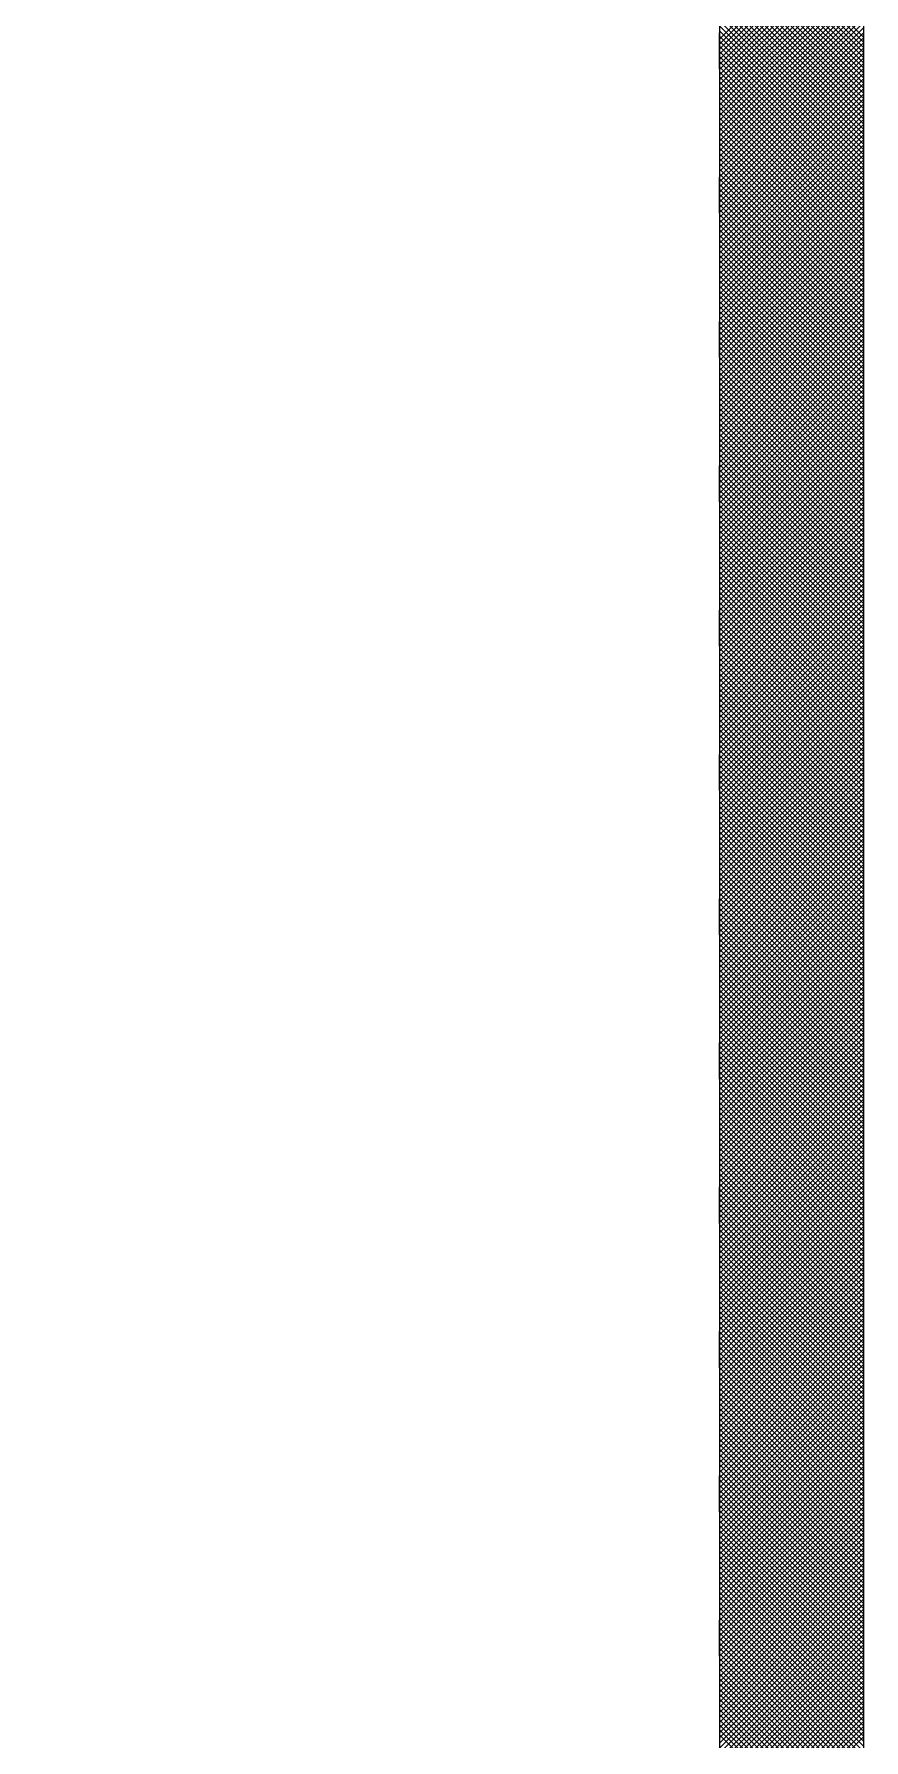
# Model space of a CAD drawing. Extents: x 0 to 119, y 0 to 84.
# Drawn here: x 70.935 to 73.235, y 59.918 to 64.646 of the extents above; entities that cross this region are included whole.
import ezdxf

# ---------------------------------------------------------------- set-up
doc = ezdxf.new("R2010")
doc.units = 0
doc.header["$MEASUREMENT"] = 0
doc.linetypes.add('ESTILO_TQS_0002', pattern=[0.4, 0.1, -0.3])
for name, color, linetype in [('29', 9, 'CONTINUOUS'), ('3', 7, 'CONTINUOUS'), ('6', 178, 'CONTINUOUS')]:
    doc.layers.add(name, color=color, linetype=linetype)

msp = doc.modelspace()

# ---------------------------------------------------------------- linework, layer by layer
at = {"layer": '29', "color": 9, "linetype": 'Continuous'}
for p, q in [((72.835, 65.03668), (73.235, 64.63668)), ((72.835, 64.632561), (73.235, 65.032561)), ((72.835, 65.022538), (73.235, 64.622538)), ((72.835, 64.618419), (73.235, 65.018419)), ((72.835, 65.008396), (73.235, 64.608396)), ((72.835, 64.604277), (73.235, 65.004277)), ((72.835, 64.994254), (73.235, 64.594254)), ((72.835, 64.590135), (73.235, 64.990135)), ((72.835, 64.980112), (73.235, 64.580112)), ((72.835, 64.575993), (73.235, 64.975993)), ((72.835, 64.96597), (73.235, 64.56597)), ((72.835, 64.561851), (73.235, 64.961851)), ((72.835, 64.951828), (73.235, 64.551828)), ((72.835, 64.547708), (73.235, 64.947708)), ((72.835, 64.937685), (73.235, 64.537685)), ((72.835, 64.533566), (73.235, 64.933566)), ((72.835, 64.923543), (73.235, 64.523543)), ((72.835, 64.519424), (73.235, 64.919424)), ((72.835, 64.909401), (73.235, 64.509401)), ((72.835, 64.505282), (73.235, 64.905282)), ((72.835, 64.895259), (73.235, 64.495259)), ((72.835, 64.49114), (73.235, 64.89114)), ((72.835, 64.881117), (73.235, 64.481117)), ((72.835, 64.476998), (73.235, 64.876998)), ((72.835, 64.866975), (73.235, 64.466975)), ((72.835, 64.462856), (73.235, 64.862856)), ((72.835, 64.852833), (73.235, 64.452833)), ((72.835, 64.448713), (73.235, 64.848713)), ((72.835, 64.83869), (73.235, 64.43869)), ((72.835, 64.434571), (73.235, 64.834571)), ((72.835, 64.824548), (73.235, 64.424548)), ((72.835, 64.420429), (73.235, 64.820429)), ((72.835, 64.810406), (73.235, 64.410406)), ((72.835, 64.406287), (73.235, 64.806287)), ((72.835, 64.796264), (73.235, 64.396264)), ((72.835, 64.392145), (73.235, 64.792145)), ((72.835, 64.782122), (73.235, 64.382122)), ((72.835, 64.378003), (73.235, 64.778003)), ((72.835, 64.76798), (73.235, 64.36798)), ((72.835, 64.363861), (73.235, 64.763861)), ((72.835, 64.753838), (73.235, 64.353838)), ((72.835, 64.349719), (73.235, 64.749719)), ((72.835, 64.739695), (73.235, 64.339695)), ((72.835, 64.335576), (73.235, 64.735576)), ((72.835, 64.725553), (73.235, 64.325553)), ((72.835, 64.321434), (73.235, 64.721434)), ((72.835, 64.711411), (73.235, 64.311411)), ((72.835, 64.307292), (73.235, 64.707292)), ((72.835, 64.697269), (73.235, 64.297269)), ((72.835, 64.29315), (73.235, 64.69315)), ((72.835, 64.683127), (73.235, 64.283127)), ((72.835, 64.279008), (73.235, 64.679008)), ((72.835, 64.668985), (73.235, 64.268985)), ((72.835, 64.264866), (73.235, 64.664866)), ((72.835, 64.654843), (73.235, 64.254843)), ((72.835, 64.250724), (73.235, 64.650724)), ((72.835, 64.640701), (73.235, 64.240701)), ((72.835, 64.236581), (73.235, 64.636581)), ((72.835, 64.626558), (73.235, 64.226558)), ((72.835, 64.222439), (73.235, 64.622439)), ((72.835, 64.612416), (73.235, 64.212416)), ((72.835, 64.208297), (73.235, 64.608297)), ((72.835, 64.598274), (73.235, 64.198274)), ((72.835, 64.194155), (73.235, 64.594155)), ((72.835, 64.584132), (73.235, 64.184132)), ((72.835, 64.180013), (73.235, 64.580013)), ((72.835, 64.56999), (73.235, 64.16999)), ((72.835, 64.165871), (73.235, 64.565871)), ((72.835, 64.555848), (73.235, 64.155848)), ((72.835, 64.151729), (73.235, 64.551729)), ((72.835, 64.541706), (73.235, 64.141706)), ((72.835, 64.137586), (73.235, 64.537586)), ((72.835, 64.527563), (73.235, 64.127563)), ((72.835, 64.123444), (73.235, 64.523444)), ((72.835, 64.513421), (73.235, 64.113421)), ((72.835, 64.109302), (73.235, 64.509302)), ((72.835, 64.499279), (73.235, 64.099279)), ((72.835, 64.09516), (73.235, 64.49516)), ((72.835, 64.485137), (73.235, 64.085137)), ((72.835, 64.081018), (73.235, 64.481018)), ((72.835, 64.470995), (73.235, 64.070995)), ((72.835, 64.066876), (73.235, 64.466876)), ((72.835, 64.456853), (73.235, 64.056853)), ((72.835, 64.052734), (73.235, 64.452734)), ((72.835, 64.442711), (73.235, 64.042711)), ((72.835, 64.038592), (73.235, 64.438592)), ((72.835, 64.428568), (73.235, 64.028568)), ((72.835, 64.024449), (73.235, 64.424449)), ((72.835, 64.414426), (73.235, 64.014426)), ((72.835, 64.010307), (73.235, 64.410307)), ((72.835, 64.400284), (73.235, 64.000284)), ((72.835, 63.996165), (73.235, 64.396165)), ((72.835, 64.386142), (73.235, 63.986142)), ((72.835, 63.982023), (73.235, 64.382023)), ((72.835, 64.372), (73.235, 63.972)), ((72.835, 63.967881), (73.235, 64.367881)), ((72.835, 64.357858), (73.235, 63.957858)), ((72.835, 63.953739), (73.235, 64.353739)), ((72.835, 64.343716), (73.235, 63.943716)), ((72.835, 63.939597), (73.235, 64.339597)), ((72.835, 64.329574), (73.235, 63.929574)), ((72.835, 63.925454), (73.235, 64.325454)), ((72.835, 64.315431), (73.235, 63.915431)), ((72.835, 63.911312), (73.235, 64.311312)), ((72.835, 64.301289), (73.235, 63.901289)), ((72.835, 63.89717), (73.235, 64.29717)), ((72.835, 64.287147), (73.235, 63.887147)), ((72.835, 63.883028), (73.235, 64.283028)), ((72.835, 64.273005), (73.235, 63.873005)), ((72.835, 63.868886), (73.235, 64.268886)), ((72.835, 64.258863), (73.235, 63.858863)), ((72.835, 63.854744), (73.235, 64.254744)), ((72.835, 64.244721), (73.235, 63.844721)), ((72.835, 63.840602), (73.235, 64.240602)), ((72.835, 64.230579), (73.235, 63.830579)), ((72.835, 63.826459), (73.235, 64.226459)), ((72.835, 64.216436), (73.235, 63.816436)), ((72.835, 63.812317), (73.235, 64.212317)), ((72.835, 64.202294), (73.235, 63.802294)), ((72.835, 63.798175), (73.235, 64.198175)), ((72.835, 64.188152), (73.235, 63.788152)), ((72.835, 63.784033), (73.235, 64.184033)), ((72.835, 64.17401), (73.235, 63.77401)), ((72.835, 63.769891), (73.235, 64.169891)), ((72.835, 64.159868), (73.235, 63.759868)), ((72.835, 63.755749), (73.235, 64.155749)), ((72.835, 64.145726), (73.235, 63.745726)), ((72.835, 63.741607), (73.235, 64.141607)), ((72.835, 64.131584), (73.235, 63.731584)), ((72.835, 63.727465), (73.235, 64.127465)), ((72.835, 64.117442), (73.235, 63.717442)), ((72.835, 63.713322), (73.235, 64.113322)), ((72.835, 64.103299), (73.235, 63.703299)), ((72.835, 63.69918), (73.235, 64.09918)), ((72.835, 64.089157), (73.235, 63.689157)), ((72.835, 63.685038), (73.235, 64.085038)), ((72.835, 64.075015), (73.235, 63.675015)), ((72.835, 63.670896), (73.235, 64.070896)), ((72.835, 64.060873), (73.235, 63.660873)), ((72.835, 63.656754), (73.235, 64.056754)), ((72.835, 64.046731), (73.235, 63.646731)), ((72.835, 63.642612), (73.235, 64.042612)), ((72.835, 64.032589), (73.235, 63.632589)), ((72.835, 63.62847), (73.235, 64.02847)), ((72.835, 64.018447), (73.235, 63.618447)), ((72.835, 63.614327), (73.235, 64.014327)), ((72.835, 64.004304), (73.235, 63.604304)), ((72.835, 63.600185), (73.235, 64.000185)), ((72.835, 63.990162), (73.235, 63.590162)), ((72.835, 63.586043), (73.235, 63.986043)), ((72.835, 63.97602), (73.235, 63.57602)), ((72.835, 63.571901), (73.235, 63.971901)), ((72.835, 63.961878), (73.235, 63.561878)), ((72.835, 63.557759), (73.235, 63.957759)), ((72.835, 63.947736), (73.235, 63.547736)), ((72.835, 63.543617), (73.235, 63.943617)), ((72.835, 63.933594), (73.235, 63.533594)), ((72.835, 63.529475), (73.235, 63.929475)), ((72.835, 63.919452), (73.235, 63.519452)), ((72.835, 63.515333), (73.235, 63.915333)), ((72.835, 63.905309), (73.235, 63.505309)), ((72.835, 63.50119), (73.235, 63.90119)), ((72.835, 63.891167), (73.235, 63.491167)), ((72.835, 63.487048), (73.235, 63.887048)), ((72.835, 63.877025), (73.235, 63.477025)), ((72.835, 63.472906), (73.235, 63.872906)), ((72.835, 63.862883), (73.235, 63.462883)), ((72.835, 63.458764), (73.235, 63.858764)), ((72.835, 63.848741), (73.235, 63.448741)), ((72.835, 63.444622), (73.235, 63.844622)), ((72.835, 63.834599), (73.235, 63.434599)), ((72.835, 63.43048), (73.235, 63.83048)), ((72.835, 63.820457), (73.235, 63.420457)), ((72.835, 63.416338), (73.235, 63.816338)), ((72.835, 63.806315), (73.235, 63.406315)), ((72.835, 63.402195), (73.235, 63.802195)), ((72.835, 63.792172), (73.235, 63.392172)), ((72.835, 63.388053), (73.235, 63.788053)), ((72.835, 63.77803), (73.235, 63.37803)), ((72.835, 63.373911), (73.235, 63.773911)), ((72.835, 63.763888), (73.235, 63.363888)), ((72.835, 63.359769), (73.235, 63.759769)), ((72.835, 63.749746), (73.235, 63.349746)), ((72.835, 63.345627), (73.235, 63.745627)), ((72.835, 63.735604), (73.235, 63.335604)), ((72.835, 63.331485), (73.235, 63.731485)), ((72.835, 63.721462), (73.235, 63.321462)), ((72.835, 63.317343), (73.235, 63.717343)), ((72.835, 63.70732), (73.235, 63.30732)), ((72.835, 63.3032), (73.235, 63.7032)), ((72.835, 63.693177), (73.235, 63.293177)), ((72.835, 63.289058), (73.235, 63.689058)), ((72.835, 63.679035), (73.235, 63.279035)), ((72.835, 63.274916), (73.235, 63.674916)), ((72.835, 63.664893), (73.235, 63.264893)), ((72.835, 63.260774), (73.235, 63.660774)), ((72.835, 63.650751), (73.235, 63.250751)), ((72.835, 63.246632), (73.235, 63.646632)), ((72.835, 63.636609), (73.235, 63.236609)), ((72.835, 63.23249), (73.235, 63.63249)), ((72.835, 63.622467), (73.235, 63.222467)), ((72.835, 63.218348), (73.235, 63.618348)), ((72.835, 63.608325), (73.235, 63.208325)), ((72.835, 63.204206), (73.235, 63.604206)), ((72.835, 63.594182), (73.235, 63.194182)), ((72.835, 63.190063), (73.235, 63.590063)), ((72.835, 63.58004), (73.235, 63.18004)), ((72.835, 63.175921), (73.235, 63.575921)), ((72.835, 63.565898), (73.235, 63.165898)), ((72.835, 63.161779), (73.235, 63.561779)), ((72.835, 63.551756), (73.235, 63.151756)), ((72.835, 63.147637), (73.235, 63.547637)), ((72.835, 63.537614), (73.235, 63.137614)), ((72.835, 63.133495), (73.235, 63.533495)), ((72.835, 63.523472), (73.235, 63.123472)), ((72.835, 63.119353), (73.235, 63.519353)), ((72.835, 63.50933), (73.235, 63.10933)), ((72.835, 63.105211), (73.235, 63.505211)), ((72.835, 63.495188), (73.235, 63.095188)), ((72.835, 63.091068), (73.235, 63.491068)), ((72.835, 63.481045), (73.235, 63.081045)), ((72.835, 63.076926), (73.235, 63.476926)), ((72.835, 63.466903), (73.235, 63.066903)), ((72.835, 63.062784), (73.235, 63.462784)), ((72.835, 63.452761), (73.235, 63.052761)), ((72.835, 63.048642), (73.235, 63.448642)), ((72.835, 63.438619), (73.235, 63.038619)), ((72.835, 63.0345), (73.235, 63.4345)), ((72.835, 63.424477), (73.235, 63.024477)), ((72.835, 63.020358), (73.235, 63.420358)), ((72.835, 63.410335), (73.235, 63.010335)), ((72.835, 63.006216), (73.235, 63.406216)), ((72.835, 63.396193), (73.235, 62.996193)), ((72.835, 62.992073), (73.235, 63.392073)), ((72.835, 63.38205), (73.235, 62.98205)), ((72.835, 62.977931), (73.235, 63.377931)), ((72.835, 63.367908), (73.235, 62.967908)), ((72.835, 62.963789), (73.235, 63.363789)), ((72.835, 63.353766), (73.235, 62.953766)), ((72.835, 62.949647), (73.235, 63.349647)), ((72.835, 63.339624), (73.235, 62.939624)), ((72.835, 62.935505), (73.235, 63.335505)), ((72.835, 63.325482), (73.235, 62.925482)), ((72.835, 62.921363), (73.235, 63.321363)), ((72.835, 63.31134), (73.235, 62.91134)), ((72.835, 62.907221), (73.235, 63.307221)), ((72.835, 63.297198), (73.235, 62.897198)), ((72.835, 62.893079), (73.235, 63.293079)), ((72.835, 63.283056), (73.235, 62.883056)), ((72.835, 62.878936), (73.235, 63.278936)), ((72.835, 63.268913), (73.235, 62.868913)), ((72.835, 62.864794), (73.235, 63.264794)), ((72.835, 63.254771), (73.235, 62.854771)), ((72.835, 62.850652), (73.235, 63.250652)), ((72.835, 63.240629), (73.235, 62.840629)), ((72.835, 62.83651), (73.235, 63.23651)), ((72.835, 63.226487), (73.235, 62.826487)), ((72.835, 62.822368), (73.235, 63.222368)), ((72.835, 63.212345), (73.235, 62.812345)), ((72.835, 62.808226), (73.235, 63.208226)), ((72.835, 63.198203), (73.235, 62.798203)), ((72.835, 62.794084), (73.235, 63.194084)), ((72.835, 63.184061), (73.235, 62.784061)), ((72.835, 62.779941), (73.235, 63.179941)), ((72.835, 63.169918), (73.235, 62.769918)), ((72.835, 62.765799), (73.235, 63.165799)), ((72.835, 63.155776), (73.235, 62.755776)), ((72.835, 62.751657), (73.235, 63.151657)), ((72.835, 63.141634), (73.235, 62.741634)), ((72.835, 62.737515), (73.235, 63.137515)), ((72.835, 63.127492), (73.235, 62.727492)), ((72.835, 62.723373), (73.235, 63.123373)), ((72.835, 63.11335), (73.235, 62.71335)), ((72.835, 62.709231), (73.235, 63.109231)), ((72.835, 63.099208), (73.235, 62.699208)), ((72.835, 62.695089), (73.235, 63.095089)), ((72.835, 63.085066), (73.235, 62.685066)), ((72.835, 62.680946), (73.235, 63.080946)), ((72.835, 63.070923), (73.235, 62.670923)), ((72.835, 62.666804), (73.235, 63.066804)), ((72.835, 63.056781), (73.235, 62.656781)), ((72.835, 62.652662), (73.235, 63.052662)), ((72.835, 63.042639), (73.235, 62.642639)), ((72.835, 62.63852), (73.235, 63.03852)), ((72.835, 63.028497), (73.235, 62.628497)), ((72.835, 62.624378), (73.235, 63.024378)), ((72.835, 63.014355), (73.235, 62.614355)), ((72.835, 62.610236), (73.235, 63.010236)), ((72.835, 63.000213), (73.235, 62.600213)), ((72.835, 62.596094), (73.235, 62.996094)), ((72.835, 62.986071), (73.235, 62.586071)), ((72.835, 62.581952), (73.235, 62.981952)), ((72.835, 62.971929), (73.235, 62.571929)), ((72.835, 62.567809), (73.235, 62.967809)), ((72.835, 62.957786), (73.235, 62.557786)), ((72.835, 62.553667), (73.235, 62.953667)), ((72.835, 62.943644), (73.235, 62.543644)), ((72.835, 62.539525), (73.235, 62.939525)), ((72.835, 62.929502), (73.235, 62.529502)), ((72.835, 62.525383), (73.235, 62.925383)), ((72.835, 62.91536), (73.235, 62.51536)), ((72.835, 62.511241), (73.235, 62.911241)), ((72.835, 62.901218), (73.235, 62.501218)), ((72.835, 62.497099), (73.235, 62.897099)), ((72.835, 62.887076), (73.235, 62.487076)), ((72.835, 62.482957), (73.235, 62.882957)), ((72.835, 62.872934), (73.235, 62.472934)), ((72.835, 62.468814), (73.235, 62.868814)), ((72.835, 62.858791), (73.235, 62.458791)), ((72.835, 62.454672), (73.235, 62.854672)), ((72.835, 62.844649), (73.235, 62.444649)), ((72.835, 62.44053), (73.235, 62.84053)), ((72.835, 62.830507), (73.235, 62.430507)), ((72.835, 62.426388), (73.235, 62.826388)), ((72.835, 62.816365), (73.235, 62.416365)), ((72.835, 62.412246), (73.235, 62.812246)), ((72.835, 62.802223), (73.235, 62.402223)), ((72.835, 62.398104), (73.235, 62.798104)), ((72.835, 62.788081), (73.235, 62.388081)), ((72.835, 62.383962), (73.235, 62.783962)), ((72.835, 62.773939), (73.235, 62.373939)), ((72.835, 62.36982), (73.235, 62.76982)), ((72.835, 62.759796), (73.235, 62.359796)), ((72.835, 62.355677), (73.235, 62.755677)), ((72.835, 62.745654), (73.235, 62.345654)), ((72.835, 62.341535), (73.235, 62.741535)), ((72.835, 62.731512), (73.235, 62.331512)), ((72.835, 62.327393), (73.235, 62.727393)), ((72.835, 62.71737), (73.235, 62.31737)), ((72.835, 62.313251), (73.235, 62.713251)), ((72.835, 62.703228), (73.235, 62.303228)), ((72.835, 62.299109), (73.235, 62.699109)), ((72.835, 62.689086), (73.235, 62.289086)), ((72.835, 62.284967), (73.235, 62.684967)), ((72.835, 62.674944), (73.235, 62.274944)), ((72.835, 62.270825), (73.235, 62.670825)), ((72.835, 62.660802), (73.235, 62.260802)), ((72.835, 62.256682), (73.235, 62.656682)), ((72.835, 62.646659), (73.235, 62.246659)), ((72.835, 62.24254), (73.235, 62.64254)), ((72.835, 62.632517), (73.235, 62.232517)), ((72.835, 62.228398), (73.235, 62.628398)), ((72.835, 62.618375), (73.235, 62.218375)), ((72.835, 62.214256), (73.235, 62.614256)), ((72.835, 62.604233), (73.235, 62.204233)), ((72.835, 62.200114), (73.235, 62.600114)), ((72.835, 62.590091), (73.235, 62.190091)), ((72.835, 62.185972), (73.235, 62.585972)), ((72.835, 62.575949), (73.235, 62.175949)), ((72.835, 62.17183), (73.235, 62.57183)), ((72.835, 62.561807), (73.235, 62.161807)), ((72.835, 62.157687), (73.235, 62.557687)), ((72.835, 62.547664), (73.235, 62.147664)), ((72.835, 62.143545), (73.235, 62.543545)), ((72.835, 62.533522), (73.235, 62.133522)), ((72.835, 62.129403), (73.235, 62.529403)), ((72.835, 62.51938), (73.235, 62.11938)), ((72.835, 62.115261), (73.235, 62.515261)), ((72.835, 62.505238), (73.235, 62.105238)), ((72.835, 62.101119), (73.235, 62.501119)), ((72.835, 62.491096), (73.235, 62.091096)), ((72.835, 62.086977), (73.235, 62.486977)), ((72.835, 62.476954), (73.235, 62.076954)), ((72.835, 62.072835), (73.235, 62.472835)), ((72.835, 62.462812), (73.235, 62.062812)), ((72.835, 62.058693), (73.235, 62.458693)), ((72.835, 62.448669), (73.235, 62.048669)), ((72.835, 62.04455), (73.235, 62.44455)), ((72.835, 62.434527), (73.235, 62.034527)), ((72.835, 62.030408), (73.235, 62.430408)), ((72.835, 62.420385), (73.235, 62.020385)), ((72.835, 62.016266), (73.235, 62.416266)), ((72.835, 62.406243), (73.235, 62.006243)), ((72.835, 62.002124), (73.235, 62.402124)), ((72.835, 62.392101), (73.235, 61.992101)), ((72.835, 61.987982), (73.235, 62.387982)), ((72.835, 62.377959), (73.235, 61.977959)), ((72.835, 61.97384), (73.235, 62.37384)), ((72.835, 62.363817), (73.235, 61.963817)), ((72.835, 61.959698), (73.235, 62.359698)), ((72.835, 62.349675), (73.235, 61.949675)), ((72.835, 61.945555), (73.235, 62.345555)), ((72.835, 62.335532), (73.235, 61.935532)), ((72.835, 61.931413), (73.235, 62.331413)), ((72.835, 62.32139), (73.235, 61.92139)), ((72.835, 61.917271), (73.235, 62.317271)), ((72.835, 62.307248), (73.235, 61.907248)), ((72.835, 61.903129), (73.235, 62.303129)), ((72.835, 62.293106), (73.235, 61.893106)), ((72.835, 61.888987), (73.235, 62.288987)), ((72.835, 62.278964), (73.235, 61.878964)), ((72.835, 61.874845), (73.235, 62.274845)), ((72.835, 62.264822), (73.235, 61.864822)), ((72.835, 61.860703), (73.235, 62.260703)), ((72.835, 62.25068), (73.235, 61.85068)), ((72.835, 61.84656), (73.235, 62.24656)), ((72.835, 62.236537), (73.235, 61.836537)), ((72.835, 61.832418), (73.235, 62.232418)), ((72.835, 62.222395), (73.235, 61.822395)), ((72.835, 61.818276), (73.235, 62.218276)), ((72.835, 62.208253), (73.235, 61.808253)), ((72.835, 61.804134), (73.235, 62.204134)), ((72.835, 62.194111), (73.235, 61.794111)), ((72.835, 61.789992), (73.235, 62.189992)), ((72.835, 62.179969), (73.235, 61.779969)), ((72.835, 61.77585), (73.235, 62.17585)), ((72.835, 62.165827), (73.235, 61.765827)), ((72.835, 61.761708), (73.235, 62.161708)), ((72.835, 62.151685), (73.235, 61.751685)), ((72.835, 61.747566), (73.235, 62.147566)), ((72.835, 62.137543), (73.235, 61.737543)), ((72.835, 61.733423), (73.235, 62.133423)), ((72.835, 62.1234), (73.235, 61.7234)), ((72.835, 61.719281), (73.235, 62.119281)), ((72.835, 62.109258), (73.235, 61.709258)), ((72.835, 61.705139), (73.235, 62.105139)), ((72.835, 62.095116), (73.235, 61.695116)), ((72.835, 61.690997), (73.235, 62.090997)), ((72.835, 62.080974), (73.235, 61.680974)), ((72.835, 61.676855), (73.235, 62.076855)), ((72.835, 62.066832), (73.235, 61.666832)), ((72.835, 61.662713), (73.235, 62.062713)), ((72.835, 62.05269), (73.235, 61.65269)), ((72.835, 61.648571), (73.235, 62.048571)), ((72.835, 62.038548), (73.235, 61.638548)), ((72.835, 61.634428), (73.235, 62.034428)), ((72.835, 62.024405), (73.235, 61.624405)), ((72.835, 61.620286), (73.235, 62.020286)), ((72.835, 62.010263), (73.235, 61.610263)), ((72.835, 61.606144), (73.235, 62.006144)), ((72.835, 61.996121), (73.235, 61.596121)), ((72.835, 61.592002), (73.235, 61.992002)), ((72.835, 61.981979), (73.235, 61.581979)), ((72.835, 61.57786), (73.235, 61.97786)), ((72.835, 61.967837), (73.235, 61.567837)), ((72.835, 61.563718), (73.235, 61.963718)), ((72.835, 61.953695), (73.235, 61.553695)), ((72.835, 61.549576), (73.235, 61.949576)), ((72.835, 61.939553), (73.235, 61.539553)), ((72.835, 61.535434), (73.235, 61.935434)), ((72.835, 61.92541), (73.235, 61.52541)), ((72.835, 61.521291), (73.235, 61.921291)), ((72.835, 61.911268), (73.235, 61.511268)), ((72.835, 61.507149), (73.235, 61.907149)), ((72.835, 61.897126), (73.235, 61.497126)), ((72.835, 61.493007), (73.235, 61.893007)), ((72.835, 61.882984), (73.235, 61.482984)), ((72.835, 61.478865), (73.235, 61.878865)), ((72.835, 61.868842), (73.235, 61.468842)), ((72.835, 61.464723), (73.235, 61.864723)), ((72.835, 61.8547), (73.235, 61.4547)), ((72.835, 61.450581), (73.235, 61.850581)), ((72.835, 61.840558), (73.235, 61.440558)), ((72.835, 61.436439), (73.235, 61.836439)), ((72.835, 61.826416), (73.235, 61.426416)), ((72.835, 61.422296), (73.235, 61.822296)), ((72.835, 61.812273), (73.235, 61.412273)), ((72.835, 61.408154), (73.235, 61.808154)), ((72.835, 61.798131), (73.235, 61.398131)), ((72.835, 61.394012), (73.235, 61.794012)), ((72.835, 61.783989), (73.235, 61.383989)), ((72.835, 61.37987), (73.235, 61.77987)), ((72.835, 61.769847), (73.235, 61.369847)), ((72.835, 61.365728), (73.235, 61.765728)), ((72.835, 61.755705), (73.235, 61.355705)), ((72.835, 61.351586), (73.235, 61.751586)), ((72.835, 61.741563), (73.235, 61.341563)), ((72.835, 61.337444), (73.235, 61.737444)), ((72.835, 61.727421), (73.235, 61.327421)), ((72.835, 61.323301), (73.235, 61.723301)), ((72.835, 61.713278), (73.235, 61.313278)), ((72.835, 61.309159), (73.235, 61.709159)), ((72.835, 61.699136), (73.235, 61.299136)), ((72.835, 61.295017), (73.235, 61.695017)), ((72.835, 61.684994), (73.235, 61.284994)), ((72.835, 61.280875), (73.235, 61.680875)), ((72.835, 61.670852), (73.235, 61.270852)), ((72.835, 61.266733), (73.235, 61.666733)), ((72.835, 61.65671), (73.235, 61.25671)), ((72.835, 61.252591), (73.235, 61.652591)), ((72.835, 61.642568), (73.235, 61.242568)), ((72.835, 61.238449), (73.235, 61.638449)), ((72.835, 61.628426), (73.235, 61.228426)), ((72.835, 61.224307), (73.235, 61.624307)), ((72.835, 61.614283), (73.235, 61.214283)), ((72.835, 61.210164), (73.235, 61.610164)), ((72.835, 61.600141), (73.235, 61.200141)), ((72.835, 61.196022), (73.235, 61.596022)), ((72.835, 61.585999), (73.235, 61.185999)), ((72.835, 61.18188), (73.235, 61.58188)), ((72.835, 61.571857), (73.235, 61.171857)), ((72.835, 61.167738), (73.235, 61.567738)), ((72.835, 61.557715), (73.235, 61.157715)), ((72.835, 61.153596), (73.235, 61.553596)), ((72.835, 61.543573), (73.235, 61.143573)), ((72.835, 61.139454), (73.235, 61.539454)), ((72.835, 61.529431), (73.235, 61.129431)), ((72.835, 61.125312), (73.235, 61.525312)), ((72.835, 61.515289), (73.235, 61.115289)), ((72.835, 61.111169), (73.235, 61.511169)), ((72.835, 61.501146), (73.235, 61.101146)), ((72.835, 61.097027), (73.235, 61.497027)), ((72.835, 61.487004), (73.235, 61.087004)), ((72.835, 61.082885), (73.235, 61.482885)), ((72.835, 61.472862), (73.235, 61.072862)), ((72.835, 61.068743), (73.235, 61.468743)), ((72.835, 61.45872), (73.235, 61.05872)), ((72.835, 61.054601), (73.235, 61.454601)), ((72.835, 61.444578), (73.235, 61.044578)), ((72.835, 61.040459), (73.235, 61.440459)), ((72.835, 61.430436), (73.235, 61.030436)), ((72.835, 61.026317), (73.235, 61.426317)), ((72.835, 61.416294), (73.235, 61.016294)), ((72.835, 61.012174), (73.235, 61.412174)), ((72.835, 61.402151), (73.235, 61.002151)), ((72.835, 60.998032), (73.235, 61.398032)), ((72.835, 61.388009), (73.235, 60.988009)), ((72.835, 60.98389), (73.235, 61.38389)), ((72.835, 61.373867), (73.235, 60.973867)), ((72.835, 60.969748), (73.235, 61.369748)), ((72.835, 61.359725), (73.235, 60.959725)), ((72.835, 60.955606), (73.235, 61.355606)), ((72.835, 61.345583), (73.235, 60.945583)), ((72.835, 60.941464), (73.235, 61.341464)), ((72.835, 61.331441), (73.235, 60.931441)), ((72.835, 60.927322), (73.235, 61.327322)), ((72.835, 61.317299), (73.235, 60.917299)), ((72.835, 60.91318), (73.235, 61.31318)), ((72.835, 61.303157), (73.235, 60.903157)), ((72.835, 60.899037), (73.235, 61.299037)), ((72.835, 61.289014), (73.235, 60.889014)), ((72.835, 60.884895), (73.235, 61.284895)), ((72.835, 61.274872), (73.235, 60.874872)), ((72.835, 60.870753), (73.235, 61.270753)), ((72.835, 61.26073), (73.235, 60.86073)), ((72.835, 60.856611), (73.235, 61.256611)), ((72.835, 61.246588), (73.235, 60.846588)), ((72.835, 60.842469), (73.235, 61.242469)), ((72.835, 61.232446), (73.235, 60.832446)), ((72.835, 60.828327), (73.235, 61.228327)), ((72.835, 61.218304), (73.235, 60.818304)), ((72.835, 60.814185), (73.235, 61.214185)), ((72.835, 61.204162), (73.235, 60.804162)), ((72.835, 60.800042), (73.235, 61.200042)), ((72.835, 61.190019), (73.235, 60.790019)), ((72.835, 60.7859), (73.235, 61.1859)), ((72.835, 61.175877), (73.235, 60.775877)), ((72.835, 60.771758), (73.235, 61.171758)), ((72.835, 61.161735), (73.235, 60.761735)), ((72.835, 60.757616), (73.235, 61.157616)), ((72.835, 61.147593), (73.235, 60.747593)), ((72.835, 60.743474), (73.235, 61.143474)), ((72.835, 61.133451), (73.235, 60.733451)), ((72.835, 60.729332), (73.235, 61.129332)), ((72.835, 61.119309), (73.235, 60.719309)), ((72.835, 60.71519), (73.235, 61.11519)), ((72.835, 61.105167), (73.235, 60.705167)), ((72.835, 60.701048), (73.235, 61.101048)), ((72.835, 61.091024), (73.235, 60.691024)), ((72.835, 60.686905), (73.235, 61.086905)), ((72.835, 61.076882), (73.235, 60.676882)), ((72.835, 60.672763), (73.235, 61.072763)), ((72.835, 61.06274), (73.235, 60.66274)), ((72.835, 60.658621), (73.235, 61.058621)), ((72.835, 61.048598), (73.235, 60.648598)), ((72.835, 60.644479), (73.235, 61.044479)), ((72.835, 61.034456), (73.235, 60.634456)), ((72.835, 60.630337), (73.235, 61.030337)), ((72.835, 61.020314), (73.235, 60.620314)), ((72.835, 60.616195), (73.235, 61.016195)), ((72.835, 61.006172), (73.235, 60.606172)), ((72.835, 60.602053), (73.235, 61.002053)), ((72.835, 60.99203), (73.235, 60.59203)), ((72.835, 60.58791), (73.235, 60.98791)), ((72.835, 60.977887), (73.235, 60.577887)), ((72.835, 60.573768), (73.235, 60.973768)), ((72.835, 60.963745), (73.235, 60.563745)), ((72.835, 60.559626), (73.235, 60.959626)), ((72.835, 60.949603), (73.235, 60.549603)), ((72.835, 60.545484), (73.235, 60.945484)), ((72.835, 60.935461), (73.235, 60.535461)), ((72.835, 60.531342), (73.235, 60.931342)), ((72.835, 60.921319), (73.235, 60.521319)), ((72.835, 60.5172), (73.235, 60.9172)), ((72.835, 60.907177), (73.235, 60.507177)), ((72.835, 60.503058), (73.235, 60.903058)), ((72.835, 60.893035), (73.235, 60.493035)), ((72.835, 60.488915), (73.235, 60.888915)), ((72.835, 60.878892), (73.235, 60.478892)), ((72.835, 60.474773), (73.235, 60.874773)), ((72.835, 60.86475), (73.235, 60.46475)), ((72.835, 60.460631), (73.235, 60.860631)), ((72.835, 60.850608), (73.235, 60.450608)), ((72.835, 60.446489), (73.235, 60.846489)), ((72.835, 60.836466), (73.235, 60.436466)), ((72.835, 60.432347), (73.235, 60.832347)), ((72.835, 60.822324), (73.235, 60.422324)), ((72.835, 60.418205), (73.235, 60.818205)), ((72.835, 60.808182), (73.235, 60.408182)), ((72.835, 60.404063), (73.235, 60.804063)), ((72.835, 60.79404), (73.235, 60.39404)), ((72.835, 60.389921), (73.235, 60.789921)), ((72.835, 60.779897), (73.235, 60.379897)), ((72.835, 60.375778), (73.235, 60.775778)), ((72.835, 60.765755), (73.235, 60.365755)), ((72.835, 60.361636), (73.235, 60.761636)), ((72.835, 60.751613), (73.235, 60.351613)), ((72.835, 60.347494), (73.235, 60.747494)), ((72.835, 60.737471), (73.235, 60.337471)), ((72.835, 60.333352), (73.235, 60.733352)), ((72.835, 60.723329), (73.235, 60.323329)), ((72.835, 60.31921), (73.235, 60.71921)), ((72.835, 60.709187), (73.235, 60.309187)), ((72.835, 60.305068), (73.235, 60.705068)), ((72.835, 60.695045), (73.235, 60.295045)), ((72.835, 60.290926), (73.235, 60.690926)), ((72.835, 60.680903), (73.235, 60.280903)), ((72.835, 60.276783), (73.235, 60.676783)), ((72.835, 60.66676), (73.235, 60.26676)), ((72.835, 60.262641), (73.235, 60.662641)), ((72.835, 60.652618), (73.235, 60.252618)), ((72.835, 60.248499), (73.235, 60.648499)), ((72.835, 60.638476), (73.235, 60.238476)), ((72.835, 60.234357), (73.235, 60.634357)), ((72.835, 60.624334), (73.235, 60.224334)), ((72.835, 60.220215), (73.235, 60.620215)), ((72.835, 60.610192), (73.235, 60.210192)), ((72.835, 60.206073), (73.235, 60.606073)), ((72.835, 60.59605), (73.235, 60.19605)), ((72.835, 60.191931), (73.235, 60.591931)), ((72.835, 60.581908), (73.235, 60.181908)), ((72.835, 60.177788), (73.235, 60.577788)), ((72.835, 60.567765), (73.235, 60.167765)), ((72.835, 60.163646), (73.235, 60.563646)), ((72.835, 60.553623), (73.235, 60.153623)), ((72.835, 60.149504), (73.235, 60.549504)), ((72.835, 60.539481), (73.235, 60.139481)), ((72.835, 60.135362), (73.235, 60.535362)), ((72.835, 60.525339), (73.235, 60.125339)), ((72.835, 60.12122), (73.235, 60.52122)), ((72.835, 60.511197), (73.235, 60.111197)), ((72.835, 60.107078), (73.235, 60.507078)), ((72.835, 60.497055), (73.235, 60.097055)), ((72.835, 60.092936), (73.235, 60.492936)), ((72.835, 60.482913), (73.235, 60.082913)), ((72.835, 60.078794), (73.235, 60.478794)), ((72.835, 60.468771), (73.235, 60.068771)), ((72.835, 60.064651), (73.235, 60.464651)), ((72.835, 60.454628), (73.235, 60.054628)), ((72.835, 60.050509), (73.235, 60.450509)), ((72.835, 60.440486), (73.235, 60.040486)), ((72.835, 60.036367), (73.235, 60.436367)), ((72.835, 60.426344), (73.235, 60.026344)), ((72.835, 60.022225), (73.235, 60.422225)), ((72.835, 60.412202), (73.235, 60.012202)), ((72.835, 60.008083), (73.235, 60.408083)), ((72.835, 60.39806), (73.235, 59.99806)), ((72.835, 59.993941), (73.235, 60.393941)), ((72.835, 60.383918), (73.235, 59.983918)), ((72.835, 59.979799), (73.235, 60.379799)), ((72.835, 60.369776), (73.235, 59.969776)), ((72.835, 59.965656), (73.235, 60.365656)), ((72.835, 60.355633), (73.235, 59.955633)), ((72.835, 59.951514), (73.235, 60.351514)), ((72.835, 60.341491), (73.235, 59.941491)), ((72.835, 59.937372), (73.235, 60.337372)), ((72.835, 60.327349), (73.235, 59.927349)), ((72.835, 59.92323), (73.235, 60.32323)), ((72.835, 60.313207), (73.235, 59.913207)), ((72.835, 59.909088), (73.235, 60.309088)), ((72.835, 60.299065), (73.235, 59.899065)), ((72.835, 59.894946), (73.235, 60.294946)), ((72.835, 60.284923), (73.235, 59.884923)), ((72.835, 59.880804), (73.235, 60.280804)), ((72.835, 60.270781), (73.235, 59.870781)), ((72.835, 59.866662), (73.235, 60.266662)), ((72.835, 60.256638), (73.235, 59.856638)), ((72.835, 59.852519), (73.235, 60.252519)), ((72.835, 60.242496), (73.235, 59.842496)), ((72.835, 59.838377), (73.235, 60.238377)), ((72.835, 60.228354), (73.235, 59.828354)), ((72.835, 59.824235), (73.235, 60.224235)), ((72.835, 60.214212), (73.235, 59.814212)), ((72.835, 59.810093), (73.235, 60.210093)), ((72.835, 60.20007), (73.235, 59.80007)), ((72.835, 59.795951), (73.235, 60.195951)), ((72.835, 60.185928), (73.235, 59.785928)), ((72.835, 59.781809), (73.235, 60.181809)), ((72.835, 60.171786), (73.235, 59.771786)), ((72.835, 59.767667), (73.235, 60.167667)), ((72.835, 60.157644), (73.235, 59.757644)), ((72.835, 59.753524), (73.235, 60.153524)), ((72.835, 60.143501), (73.235, 59.743501)), ((72.835, 59.739382), (73.235, 60.139382)), ((72.835, 60.129359), (73.235, 59.729359)), ((72.835, 59.72524), (73.235, 60.12524)), ((72.835, 60.115217), (73.235, 59.715217)), ((72.835, 59.711098), (73.235, 60.111098)), ((72.835, 60.101075), (73.235, 59.701075)), ((72.835, 59.696956), (73.235, 60.096956)), ((72.835, 60.086933), (73.235, 59.686933)), ((72.835, 59.682814), (73.235, 60.082814)), ((72.835, 60.072791), (73.235, 59.672791)), ((72.835, 59.668672), (73.235, 60.068672)), ((72.835, 60.058649), (73.235, 59.658649)), ((72.835, 59.654529), (73.235, 60.054529)), ((72.835, 60.044506), (73.235, 59.644506)), ((72.835, 59.640387), (73.235, 60.040387)), ((72.835, 60.030364), (73.235, 59.630364)), ((72.835, 59.626245), (73.235, 60.026245)), ((72.835, 60.016222), (73.235, 59.616222)), ((72.835, 59.612103), (73.235, 60.012103)), ((72.835, 60.00208), (73.235, 59.60208)), ((72.835, 59.597961), (73.235, 59.997961)), ((72.835, 59.987938), (73.235, 59.587938)), ((72.835, 59.583819), (73.235, 59.983819)), ((72.835, 59.973796), (73.235, 59.573796)), ((72.835, 59.569677), (73.235, 59.969677)), ((72.835, 59.959654), (73.235, 59.559654)), ((72.835, 59.555535), (73.235, 59.955535)), ((72.835, 59.945511), (73.235, 59.545511)), ((72.835, 59.541392), (73.235, 59.941392)), ((72.835, 59.931369), (73.235, 59.531369)), ((72.835, 59.52725), (73.235, 59.92725))]:
    msp.add_line(p, q, dxfattribs=at)
msp.add_lwpolyline([(70.935, 68.067783), (72.835, 68.067783), (72.835, 58.168843), (72.835, 57.788843), (73.235, 57.788843), (73.235, 68.067783), (73.235, 68.447783), (70.935, 68.447783), (70.935, 68.067783)], dxfattribs=at)
at = {"layer": '3', "color": 7, "linetype": 'ESTILO_TQS_0002'}
msp.add_line((72.835, 54.14955), (72.835, 69.80496), dxfattribs=at)
at = {"layer": '6', "color": 178, "linetype": 'Continuous'}
for p, q in [((73.235, 57.788843), (73.235, 68.067783)), ((72.835, 67.687783), (72.835, 58.548843))]:
    msp.add_line(p, q, dxfattribs=at)

doc.saveas('drawing.dxf')
